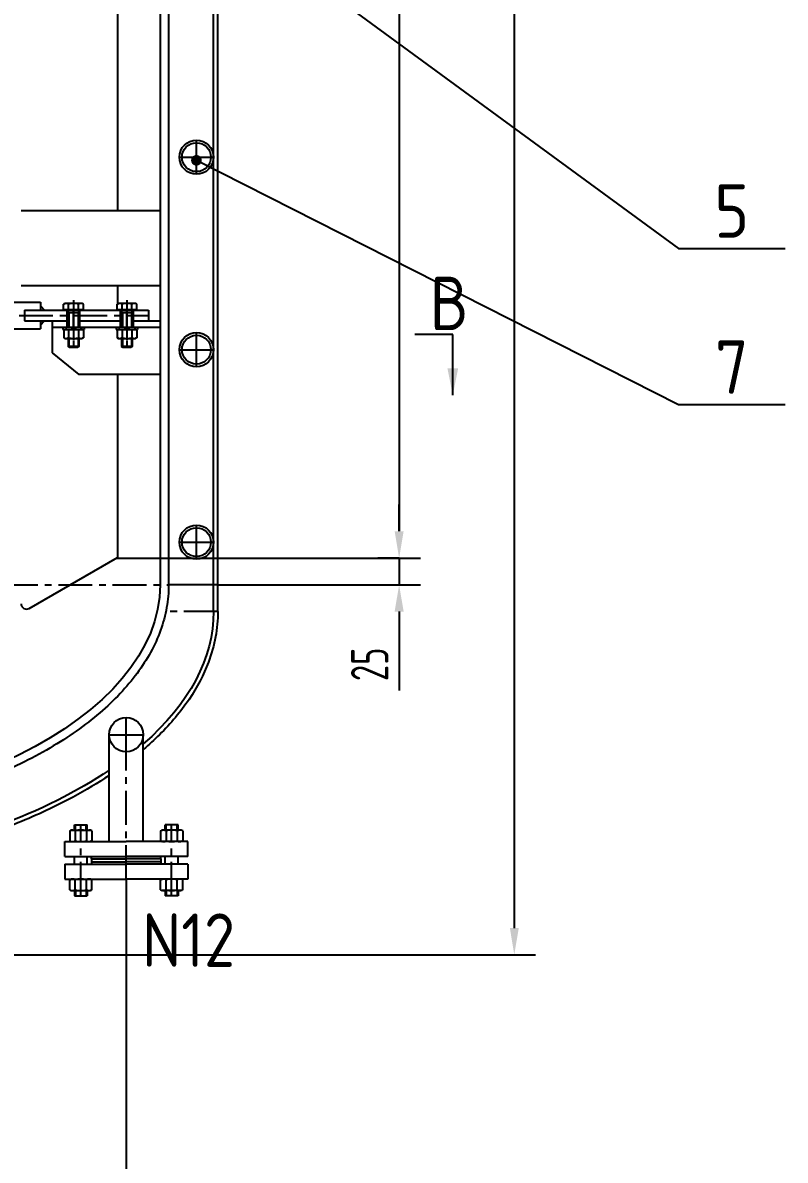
# Model space of a CAD drawing. Header units: millimetres. Extents: x 39049 to 47459, y -4270 to 1670.
# Drawn here: x 40978 to 41691, y -2278 to -1215 of the extents above; entities that cross this region are included whole.
import ezdxf
from ezdxf.enums import TextEntityAlignment as Align

# ---------------------------------------------------------------- set-up
doc = ezdxf.new("R2010")
doc.units = ezdxf.units.MM
doc.linetypes.add('CENTER', pattern=[50.8, 31.75, -6.35, 6.35, -6.35])
for name, color, linetype in [('00', 4, 'Continuous'), ('1', 7, 'Continuous'), ('3', 1, 'CENTER'), ('item', 7, 'Continuous'), ('LAYER2', 1, 'CENTER'), ('LAYER3', 4, 'Continuous')]:
    doc.layers.add(name, color=color, linetype=linetype)
doc.styles.add('hz', font='gbenor.shx', dxfattribs={"bigfont": 'gbcbig.shx'})
doc.styles.get("Standard").update_dxf_attribs({"font": 'isocp.shx', "width": 0.707, "bigfont": 'hztxt.shx'})
doc.dimstyles.new('ISO-25', dxfattribs={"dimtxt": 2.5, "dimasz": 2.5, "dimexe": 1.25, "dimexo": 0.625, "dimtad": 1, "dimdsep": 46, "dimtxsty": 'Standard', "dimcen": 2.5, "dimadec": 0, "dimazin": 0, "dimtfac": 1, "dimtmove": 0, "dimatfit": 3, "dimfxl": 0, "dimarcsym": 0})

# ---------------------------------------------------------------- blocks, each defined once
blk = doc.blocks.new('*D48')
at = {"color": 0, "lineweight": -2, "ltscale": 10, "transparency": 16777216}
for p, q in [((41074.6, -2015.5), (41074.6, -2347.1)), ((40656.3, -2136.3), (40656.3, -2347.1)), ((40681.3, -2327.1), (41049.6, -2327.1))]:
    blk.add_line(p, q, dxfattribs=at)
at = {"color": 0, "ltscale": 10, "transparency": 16777216}
for points in [[(40681.3, -2323), (40681.3, -2331.3), (40656.3, -2327.1)], [(41049.6, -2323), (41049.6, -2331.3), (41074.6, -2327.1)]]:
    blk.add_solid(points, dxfattribs=at)
at = {"layer": 'DEFPOINTS', "color": 0, "ltscale": 10, "transparency": 16777216}
for p in [(41074.6, -2015.5), (40656.3, -2136.3), (41074.6, -2327.1)]:
    blk.add_point(p, dxfattribs=at)
at = {"color": 0, "ltscale": 10, "transparency": 16777216, "insert": (40865.5, -2297.1), "char_height": 40, "attachment_point": 5}
blk.add_mtext('418', dxfattribs=at)
blk = doc.blocks.new('*U42', base_point=(18912.4, 299.3))
at = {"layer": 'item', "color": 1, "const_width": 5}
blk.add_lwpolyline([(18909.9, 299.3, 1), (18914.9, 299.3, 1)], format="xyb", close=True, dxfattribs=at)
blk = doc.blocks.new('*U33', base_point=(-71.3, 721.8))
at = {"layer": '00', "color": 4}
for p, q in [((-70.6, 731), (-71.3, 729.8)), ((-71.3, 729.8), (-71.3, 713.8)), ((-63.6, 731), (-70.6, 731)), ((-63.6, 726.4), (-70.6, 726.4)), ((-63.6, 731), (-62.9, 729.8)), ((-62.9, 729.8), (-62.9, 713.8)), ((-70.6, 712.6), (-71.3, 713.8)), ((-63.6, 717.2), (-70.6, 717.2)), ((-63.6, 712.6), (-62.9, 713.8)), ((-63.6, 712.6), (-70.6, 712.6))]:
    blk.add_line(p, q, dxfattribs=at)
for centre, radius, start, end in [((-67.2, 728.7), 4.09, 154.3841, 214.3842), ((-56, 721.8), 15.3, 162.412, 197.588), ((-67, 728.7), 4.09, 325.6158, 25.6159), ((-78.2, 721.8), 15.3, 342.412, 17.588), ((-67.2, 714.9), 4.09, 145.6158, 205.6159), ((-67, 714.9), 4.09, 334.3841, 34.3842)]:
    blk.add_arc(centre, radius, start, end, dxfattribs=at)
at = {"layer": '3', "color": 1}
for q in [(-73, 721.8), (-61.2, 721.8)]:
    blk.add_line((-61.2, 721.8), q, dxfattribs=at)
blk = doc.blocks.new('*U23', base_point=(91.46, 245.48))
at = {"color": 7, "linetype": 'Continuous'}
blk.add_line((91.46, 245.48), (91.46, 251.14), dxfattribs=at)
blk.add_lwpolyline([(91.46, 245.48), (91.46, 245.48), (91.46, 245.48)], close=True, dxfattribs=at)
blk.add_solid([(91.46, 245.48), (91.96, 247.98), (90.96, 247.98)], dxfattribs=at)
blk = doc.blocks.new('*D64')
at = {"color": 0, "lineweight": -2, "ltscale": 10, "transparency": 16777216}
for p, q in [((41114.3, -15.3), (41349.9, -15.3)), ((41329.9, -40.3), (41329.9, -1690.3)), ((41114.3, -1715.3), (41349.9, -1715.3))]:
    blk.add_line(p, q, dxfattribs=at)
at = {"color": 0, "ltscale": 10, "transparency": 16777216}
for points in [[(41325.7, -40.3), (41334.1, -40.3), (41329.9, -15.3)], [(41325.7, -1690.3), (41334.1, -1690.3), (41329.9, -1715.3)]]:
    blk.add_solid(points, dxfattribs=at)
at = {"layer": 'DEFPOINTS', "color": 0, "ltscale": 10, "transparency": 16777216}
for p in [(41114.3, -15.3), (41114.3, -1715.3), (41329.9, -1715.3)]:
    blk.add_point(p, dxfattribs=at)
at = {"color": 0, "ltscale": 10, "transparency": 16777216, "insert": (41302.4, -865.3), "char_height": 35, "attachment_point": 5, "rotation": 90}
blk.add_mtext('1700', dxfattribs=at)
blk = doc.blocks.new('*D66')
at = {"color": 0, "lineweight": -2, "ltscale": 10, "transparency": 16777216}
for p, q in [((41329.9, -1690.3), (41329.9, -1665.3)), ((41329.9, -1715.3), (41309.9, -1715.3)), ((41329.9, -1715.3), (41329.9, -1740.3)), ((41160.3, -1740.3), (41349.9, -1740.3)), ((41329.9, -1765.3), (41329.9, -1839.2))]:
    blk.add_line(p, q, dxfattribs=at)
at = {"color": 0, "ltscale": 10, "transparency": 16777216}
for points in [[(41325.7, -1690.3), (41334.1, -1690.3), (41329.9, -1715.3)], [(41325.7, -1765.3), (41334.1, -1765.3), (41329.9, -1740.3)]]:
    blk.add_solid(points, dxfattribs=at)
at = {"layer": 'DEFPOINTS', "color": 0, "ltscale": 10, "transparency": 16777216}
for p in [(41329.9, -1715.3), (41160.3, -1740.3), (41329.9, -1740.3)]:
    blk.add_point(p, dxfattribs=at)
at = {"color": 0, "ltscale": 10, "transparency": 16777216, "insert": (41302.4, -1814.7), "char_height": 35, "attachment_point": 5, "rotation": 90}
blk.add_mtext('25', dxfattribs=at)
blk = doc.blocks.new('*D85')
at = {"color": 0, "lineweight": -2, "ltscale": 10, "transparency": 16777216}
for p, q in [((41457.6, -733.7), (41417.6, -733.7)), ((41437.6, -758.7), (41437.6, -2061.3)), ((40656.3, -2086.3), (41457.6, -2086.3))]:
    blk.add_line(p, q, dxfattribs=at)
at = {"color": 0, "ltscale": 10, "transparency": 16777216}
for points in [[(41433.5, -758.7), (41441.8, -758.7), (41437.6, -733.7)], [(41433.5, -2061.3), (41441.8, -2061.3), (41437.6, -2086.3)]]:
    blk.add_solid(points, dxfattribs=at)
at = {"layer": 'DEFPOINTS', "color": 0, "ltscale": 10, "transparency": 16777216}
for p in [(41457.6, -733.7), (40656.3, -2086.3), (41437.6, -2086.3)]:
    blk.add_point(p, dxfattribs=at)
at = {"color": 0, "ltscale": 10, "transparency": 16777216, "insert": (41408.4, -962.2), "char_height": 35, "attachment_point": 5, "rotation": 90}
blk.add_mtext('(1350)', dxfattribs=at)

msp = doc.modelspace()

# ---------------------------------------------------------------- linework, layer by layer
for p, q in [((40994.2984, -1479.5485), (40998.2984, -1483.5485)), ((40994.2984, -1497.5485), (40998.2984, -1493.5485)), ((41380.1116, -1506.3715), (41344.6459, -1506.3715))]:
    msp.add_line(p, q)
at = {"layer": '00', "color": 4}
for p, q in [((41016.0608, -1477.863), (41017.2984, -1477.1485)), ((41016.0608, -1483.0485), (41016.0608, -1477.863)), ((41033.2984, -1477.1485), (41017.2984, -1477.1485)), ((41020.6796, -1483.0485), (41020.6796, -1477.863)), ((41029.9172, -1483.0485), (41029.9172, -1477.863)), ((41034.536, -1477.863), (41033.2984, -1477.1485)), ((41034.536, -1483.0485), (41034.536, -1477.863)), ((41066.0608, -1477.863), (41067.2984, -1477.1485)), ((41066.0608, -1483.0485), (41066.0608, -1477.863)), ((41083.2984, -1477.1485), (41067.2984, -1477.1485)), ((41070.6796, -1483.0485), (41070.6796, -1477.863)), ((41079.9172, -1483.0485), (41079.9172, -1477.863)), ((41084.536, -1477.863), (41083.2984, -1477.1485)), ((41084.536, -1483.0485), (41084.536, -1477.863)), ((41034.536, -1483.0485), (41016.0608, -1483.0485)), ((41018.0984, -1483.5485), (41018.0984, -1483.0485)), ((41032.4984, -1483.5485), (41018.0984, -1483.5485)), ((41020.2984, -1483.5485), (41020.2984, -1499.5485)), ((41030.2984, -1486.0485), (41020.2984, -1486.0485)), ((41030.2984, -1483.5485), (41030.2984, -1499.5485)), ((41032.4984, -1483.5485), (41032.4984, -1483.0485)), ((41084.536, -1483.0485), (41066.0608, -1483.0485)), ((41068.0984, -1483.5485), (41068.0984, -1483.0485)), ((41082.4984, -1483.5485), (41068.0984, -1483.5485)), ((41070.2984, -1483.5485), (41070.2984, -1499.5485)), ((41080.2984, -1486.0485), (41070.2984, -1486.0485)), ((41080.2984, -1483.5485), (41080.2984, -1499.5485)), ((41082.4984, -1483.5485), (41082.4984, -1483.0485)), ((41015.2984, -1499.5485), (41015.2984, -1501.5485)), ((41035.2984, -1499.5485), (41035.2984, -1501.5485)), ((41065.2984, -1499.5485), (41065.2984, -1501.5485)), ((41085.2984, -1499.5485), (41085.2984, -1501.5485)), ((41015.2984, -1501.5485), (41035.2984, -1501.5485)), ((41020.2984, -1509.9485), (41020.2984, -1517.5485)), ((41030.2984, -1509.9485), (41030.2984, -1517.5485)), ((41065.2984, -1501.5485), (41085.2984, -1501.5485)), ((41070.2984, -1509.9485), (41070.2984, -1517.5485)), ((41080.2984, -1509.9485), (41080.2984, -1517.5485)), ((41030.2984, -1517.5485), (41020.2984, -1517.5485)), ((41021.2984, -1518.5485), (41020.2984, -1517.5485)), ((41029.2984, -1518.5485), (41021.2984, -1518.5485)), ((41030.2984, -1517.5485), (41029.2984, -1518.5485)), ((41080.2984, -1517.5485), (41070.2984, -1517.5485)), ((41071.2984, -1518.5485), (41070.2984, -1517.5485)), ((41079.2984, -1518.5485), (41071.2984, -1518.5485)), ((41080.2984, -1517.5485), (41079.2984, -1518.5485))]:
    msp.add_line(p, q, dxfattribs=at)
at = {"layer": '00', "color": 7}
for p, q in [((41026.9997, -1969.6782), (41026.9997, -1964.6782)), ((41037.1997, -1969.6782), (41037.1997, -1964.6782)), ((41112.012, -1969.6782), (41112.012, -1964.6782)), ((41122.212, -1969.6782), (41122.212, -1964.6782)), ((41026.9997, -2026.2782), (41026.9997, -2031.2782)), ((41037.1997, -2026.2782), (41037.1997, -2031.2782)), ((41112.012, -2026.2782), (41112.012, -2031.2782)), ((41122.212, -2026.2782), (41122.212, -2031.2782))]:
    msp.add_line(p, q, dxfattribs=at)
at = {"layer": '00', "color": 4}
for centre, radius, start, end in [((41018.3702, -1481.2378), 4.0893, 55.6157553, 115.6158633), ((41025.2984, -1492.434), 15.2855, 72.412047, 107.587953), ((41032.2266, -1481.2378), 4.0893, 64.3841367, 124.3842447), ((41068.3702, -1481.2378), 4.0893, 55.6157553, 115.6158633), ((41075.2984, -1492.434), 15.2855, 72.412047, 107.587953), ((41082.2266, -1481.2378), 4.0893, 64.3841367, 124.3842447)]:
    msp.add_arc(centre, radius, start, end, dxfattribs=at)
at = {"layer": '1', "color": 7}
for p, q in [((41021.0484, -1486.0485), (41020.2984, -1484.7495)), ((41021.0484, -1486.0485), (41021.0484, -1499.5485)), ((41029.5484, -1486.0485), (41030.2984, -1484.7495)), ((41029.5484, -1486.0485), (41029.5484, -1499.5485)), ((41071.0484, -1486.0485), (41070.2984, -1484.7495)), ((41071.0484, -1486.0485), (41071.0484, -1499.5485)), ((41079.5484, -1486.0485), (41080.2984, -1484.7495)), ((41079.5484, -1486.0485), (41079.5484, -1499.5485)), ((41021.0484, -1509.9485), (41021.0484, -1518.2985)), ((41029.5484, -1509.9485), (41029.5484, -1518.2985)), ((41071.0484, -1509.9485), (41071.0484, -1518.2985)), ((41079.5484, -1509.9485), (41079.5484, -1518.2985))]:
    msp.add_line(p, q, dxfattribs=at)
at = {"layer": '3', "color": 1}
for p, q in [((41025.2984, -1474.1485), (41025.2984, -1521.5485)), ((41025.2984, -1474.1485), (41025.2984, -1474.1486)), ((41075.2984, -1474.1485), (41075.2984, -1521.5485)), ((41075.2984, -1474.1485), (41075.2984, -1474.1486))]:
    msp.add_line(p, q, dxfattribs=at)
at = {"layer": 'item', "color": 1, "linetype": 'Continuous', "ltscale": 10}
for p, q in [((41024.9473, -1011.0003), (41591.0988, -1425.7654)), ((41140.2984, -1343.3985), (41591.0988, -1571.6869)), ((41591.0988, -1425.7654), (41691.0988, -1425.7654)), ((41591.0988, -1571.6869), (41691.0988, -1571.6869))]:
    msp.add_line(p, q, dxfattribs=at)
at = {"layer": 'LAYER2'}
for p, q in [((41140.2984, -1356.4782), (41140.2984, -1324.4782)), ((41124.2984, -1340.4782), (41156.2984, -1340.4782)), ((40720.2984, -1488.5485), (41095.2984, -1488.5485)), ((41025.2984, -1493.5485), (41025.2984, -1483.5485)), ((41075.2984, -1493.5485), (41075.2984, -1483.5485)), ((41025.2984, -1499.5485), (41025.2984, -1493.5485)), ((41075.2984, -1499.5485), (41075.2984, -1493.5485)), ((41140.2984, -1536.4782), (41140.2984, -1504.4782)), ((41124.2984, -1520.4782), (41156.2984, -1520.4782)), ((41140.2984, -1716.4782), (41140.2984, -1684.4782)), ((41124.2984, -1700.4782), (41156.2984, -1700.4782)), ((40198.2984, -1740.3061), (41114.2984, -1740.3061)), ((41160.2984, -1765.3061), (41111.6966, -1765.3061)), ((41074.6059, -1896.4782), (41074.6059, -1864.4782)), ((41058.6059, -1880.4782), (41090.6059, -1880.4782)), ((41074.6059, -2015.4782), (41074.6059, -1889.7087)), ((41032.1059, -2031.2782), (41032.1059, -1964.6782)), ((41117.1059, -2031.2782), (41117.1059, -1964.6782))]:
    msp.add_line(p, q, dxfattribs=at)
at = {"layer": 'LAYER3'}
for p, q in [((41106.2984, 9.6939), (41106.2984, -1740.3061)), ((41114.2984, 9.6939), (41114.2984, -1740.3061)), ((41156.2984, -1740.3061), (41156.2984, -417.2772)), ((41160.2984, -1740.3061), (41160.2984, -415.6204)), ((41066.2984, -610.3061), (41066.2984, -1390.3061)), ((40976.2984, -1390.3061), (41106.2984, -1390.3061)), ((40976.2984, -1460.3061), (41106.2984, -1460.3061)), ((41066.2984, -1460.3061), (41066.2984, -1477.7259)), ((40768.2984, -1476.0485), (40994.2984, -1476.0485)), ((40994.2984, -1476.0485), (40994.2984, -1483.5485)), ((40979.2984, -1483.5485), (41095.2984, -1483.5485)), ((40979.2984, -1483.5485), (40979.2984, -1493.5485)), ((41019.2984, -1499.5485), (41019.2984, -1483.5485)), ((41031.2984, -1499.5485), (41031.2984, -1483.5485)), ((41069.2984, -1499.5485), (41069.2984, -1483.5485)), ((41081.2984, -1499.5485), (41081.2984, -1483.5485)), ((41095.2984, -1483.5485), (41095.2984, -1493.5485)), ((40979.2984, -1493.5485), (41020.2984, -1493.5485)), ((40994.2984, -1493.5485), (40994.2984, -1501.0485)), ((41005.2984, -1493.5485), (41020.2984, -1493.5485)), ((41005.2984, -1493.5485), (41005.2984, -1523.5485)), ((41005.2984, -1499.5485), (41106.2984, -1499.5485)), ((41030.2984, -1493.5485), (41069.2984, -1493.5485)), ((41030.2984, -1493.5485), (41069.2984, -1493.5485)), ((41081.2984, -1493.5485), (41095.2984, -1493.5485)), ((41081.2984, -1493.5485), (41106.2984, -1493.5485)), ((40768.2984, -1501.0485), (40994.2984, -1501.0485)), ((41005.2984, -1511.2014), (41005.2984, -1523.5485)), ((41005.2984, -1523.5485), (41030.2984, -1543.5485)), ((41106.2984, -1543.5485), (41030.2984, -1543.5485)), ((41066.2984, -1543.5485), (41066.2984, -1714.7871)), ((40983.7984, -1762.4185), (41066.2984, -1714.7871)), ((41065.3994, -1715.3061), (41114.2984, -1715.3061)), ((41160.2984, -1740.3061), (41114.2984, -1740.3061)), ((41156.2984, -1765.3061), (41156.2984, -1740.3061)), ((41160.2984, -1765.3061), (41160.2984, -1740.3061)), ((41058.6059, -1980.4782), (41058.6059, -1880.4782)), ((41090.6059, -1980.4782), (41090.6059, -1880.4782)), ((41026.0997, -1969.6782), (41026.0997, -1964.6782)), ((41026.0997, -1964.6782), (41038.0997, -1964.6782)), ((41038.0997, -1969.6782), (41038.0997, -1964.6782)), ((41111.112, -1969.6782), (41111.112, -1964.6782)), ((41123.112, -1964.6782), (41111.112, -1964.6782)), ((41123.112, -1969.6782), (41123.112, -1964.6782)), ((41021.7128, -1970.4819), (41023.1048, -1969.6782)), ((41021.7128, -1970.4819), (41021.7128, -1979.6746)), ((41023.1048, -1969.6782), (41041.1008, -1969.6782)), ((41026.9078, -1970.4819), (41026.9078, -1979.6746)), ((41037.2978, -1970.4819), (41037.2978, -1979.6746)), ((41042.4928, -1970.4819), (41041.1008, -1969.6782)), ((41042.4928, -1970.4819), (41042.4928, -1979.6746)), ((41106.719, -1970.4819), (41108.111, -1969.6782)), ((41106.719, -1970.4819), (41106.719, -1979.6746)), ((41126.107, -1969.6782), (41108.111, -1969.6782)), ((41111.914, -1970.4819), (41111.914, -1979.6746)), ((41122.304, -1970.4819), (41122.304, -1979.6746)), ((41127.499, -1970.4819), (41126.107, -1969.6782)), ((41127.499, -1970.4819), (41127.499, -1979.6746)), ((41017.1059, -1994.4782), (41017.1059, -1980.4782)), ((41017.1059, -1980.4782), (41074.6059, -1980.4782)), ((41021.7128, -1979.6746), (41023.1048, -1980.4782)), ((41023.1048, -1980.4782), (41041.1008, -1980.4782)), ((41042.4928, -1979.6746), (41041.1008, -1980.4782)), ((41132.1059, -1980.4782), (41074.6059, -1980.4782)), ((41106.719, -1979.6746), (41108.111, -1980.4782)), ((41126.107, -1980.4782), (41108.111, -1980.4782)), ((41127.499, -1979.6746), (41126.107, -1980.4782)), ((41132.1059, -1994.4782), (41132.1059, -1980.4782)), ((41017.1059, -1994.4782), (41074.6059, -1994.4782)), ((41026.1059, -2001.4782), (41026.1059, -1994.4782)), ((41038.1059, -2001.4782), (41038.1059, -1994.4782)), ((41042.1059, -1996.4782), (41042.1059, -1994.4782)), ((41042.1059, -1996.4782), (41074.6059, -1996.4782)), ((41042.1059, -1996.4782), (41042.1059, -1999.4782)), ((41042.1059, -1999.4782), (41074.6059, -1999.4782)), ((41042.1059, -1999.4782), (41042.1059, -2001.4782)), ((41132.1059, -1994.4782), (41074.6059, -1994.4782)), ((41107.1059, -1996.4782), (41074.6059, -1996.4782)), ((41107.1059, -1999.4782), (41074.6059, -1999.4782)), ((41107.1059, -1996.4782), (41107.1059, -1994.4782)), ((41107.1059, -1996.4782), (41107.1059, -1999.4782)), ((41107.1059, -1999.4782), (41107.1059, -2001.4782)), ((41111.1059, -2001.4782), (41111.1059, -1994.4782)), ((41123.1059, -2001.4782), (41123.1059, -1994.4782)), ((41017.1059, -2001.4782), (41017.1059, -2015.4782)), ((41017.1059, -2001.4782), (41074.6059, -2001.4782)), ((41132.1059, -2001.4782), (41074.6059, -2001.4782)), ((41132.1059, -2001.4782), (41132.1059, -2015.4782)), ((41017.1059, -2015.4782), (41074.6059, -2015.4782)), ((41021.7128, -2016.2819), (41023.1048, -2015.4782)), ((41021.7128, -2025.4746), (41021.7128, -2016.2819)), ((41023.1048, -2015.4782), (41041.1008, -2015.4782)), ((41026.9078, -2025.4746), (41026.9078, -2016.2819)), ((41037.2978, -2025.4746), (41037.2978, -2016.2819)), ((41042.4928, -2016.2819), (41041.1008, -2015.4782)), ((41042.4928, -2025.4746), (41042.4928, -2016.2819)), ((41132.1059, -2015.4782), (41074.6059, -2015.4782)), ((41106.719, -2016.2819), (41108.111, -2015.4782)), ((41106.719, -2025.4746), (41106.719, -2016.2819)), ((41126.107, -2015.4782), (41108.111, -2015.4782)), ((41111.914, -2025.4746), (41111.914, -2016.2819)), ((41122.304, -2025.4746), (41122.304, -2016.2819)), ((41127.499, -2016.2819), (41126.107, -2015.4782)), ((41127.499, -2025.4746), (41127.499, -2016.2819)), ((41021.7128, -2025.4746), (41023.1048, -2026.2782)), ((41023.1048, -2026.2782), (41041.1008, -2026.2782)), ((41026.0997, -2026.2782), (41026.0997, -2031.2782)), ((41026.0997, -2031.2782), (41038.0997, -2031.2782)), ((41038.0997, -2026.2782), (41038.0997, -2031.2782)), ((41042.4928, -2025.4746), (41041.1008, -2026.2782)), ((41106.719, -2025.4746), (41108.111, -2026.2782)), ((41126.107, -2026.2782), (41108.111, -2026.2782)), ((41111.112, -2026.2782), (41111.112, -2031.2782)), ((41123.112, -2031.2782), (41111.112, -2031.2782)), ((41123.112, -2026.2782), (41123.112, -2031.2782)), ((41127.499, -2025.4746), (41126.107, -2026.2782))]:
    msp.add_line(p, q, dxfattribs=at)
for centre, radius in [((41140.2984, -1340.4782), 16), ((41140.2984, -1340.4782), 13.5), ((41140.2984, -1520.4782), 16), ((41140.2984, -1520.4782), 13.5), ((41140.2984, -1700.4782), 16), ((41140.2984, -1700.4782), 13.5), ((41074.6059, -1880.4782), 16)]:
    msp.add_circle(centre, radius, dxfattribs=at)
for centre, radius, start, end in [((40981.2984, -1758.0884), 5, 180, 300), ((41024.3103, -1974.2777), 4.5995, 55.6157605, 115.6157964), ((41032.1028, -1986.8706), 17.1923, 72.4120467, 107.5879533), ((41039.8953, -1974.2777), 4.5995, 64.3842036, 124.3842395), ((41109.3165, -1974.2777), 4.5995, 55.6157605, 115.6157964), ((41117.109, -1986.8706), 17.1923, 72.4120467, 107.5879533), ((41124.9015, -1974.2777), 4.5995, 64.3842036, 124.3842395), ((41024.3103, -1975.8788), 4.5995, 244.3842036, 304.3842395), ((41032.1028, -1963.2859), 17.1923, 252.4120467, 287.5879533), ((41039.8953, -1975.8788), 4.5995, 235.6157605, 295.6157964), ((41109.3165, -1975.8788), 4.5995, 244.3842036, 304.3842395), ((41117.109, -1963.2859), 17.1923, 252.4120467, 287.5879533), ((41124.9015, -1975.8788), 4.5995, 235.6157605, 295.6157964), ((41024.3103, -2020.0777), 4.5995, 55.6157605, 115.6157964), ((41032.1028, -2032.6706), 17.1923, 72.4120467, 107.5879533), ((41039.8953, -2020.0777), 4.5995, 64.3842036, 124.3842395), ((41109.3165, -2020.0777), 4.5995, 55.6157605, 115.6157964), ((41117.109, -2032.6706), 17.1923, 72.4120467, 107.5879533), ((41124.9015, -2020.0777), 4.5995, 64.3842036, 124.3842395), ((41024.3103, -2021.6788), 4.5995, 244.3842036, 304.3842395), ((41032.1028, -2009.0859), 17.1923, 252.4120467, 287.5879533), ((41039.8953, -2021.6788), 4.5995, 235.6157605, 295.6157964), ((41109.3165, -2021.6788), 4.5995, 244.3842036, 304.3842395), ((41117.109, -2009.0859), 17.1923, 252.4120467, 287.5879533), ((41124.9015, -2021.6788), 4.5995, 235.6157605, 295.6157964)]:
    msp.add_arc(centre, radius, start, end, dxfattribs=at)
at = {"layer": 'LAYER3', "extrusion": (0, 0, -1)}
for centre, major_axis, ratio, start_param, end_param in [((40656.2984, -1740.3061), (-450, 0), 0.5, 3.141592654, 6.283185307), ((40656.2984, -1765.3061), (-500, 0.0004), 0.499999265, 3.141591149, 3.659988457), ((40656.2984, -1765.3061), (-500, 0.0004), 0.499999265, 3.777361842, 4.372602587)]:
    msp.add_ellipse(centre, major_axis=major_axis, ratio=ratio, start_param=start_param, end_param=end_param, dxfattribs=at)
at = {"layer": 'LAYER3'}
for points, knots in [([(41114.2984, -1740.3061), (41114.2984, -1747.4551), (41113.6611, -1754.6039), (41111.1254, -1768.8127), (41109.2274, -1775.8724), (41104.207, -1789.8267), (41101.085, -1796.7213), (41090.0756, -1816.8477), (41080.5002, -1829.7546), (41057.2006, -1854.3686), (41043.4752, -1866.0785), (41012.3162, -1888.0334), (40994.8818, -1898.2784), (40956.8227, -1917.0495), (40936.1982, -1925.575), (40892.3679, -1940.68), (40869.1628, -1947.259), (40820.8604, -1958.2881), (40795.7639, -1962.738), (40744.4281, -1969.3824), (40718.1896, -1971.5769), (40686.2877, -1972.827), (40680.7951, -1972.992), (40675.2984, -1973.107), (40668.9705, -1973.2394), (40662.6372, -1973.3056), (40656.2984, -1973.3056)], [3.141592654, 3.141592654, 3.141592654, 3.141592654, 3.230584429, 3.230584429, 3.319576204, 3.319576204, 3.408567979, 3.408567979, 3.583654532, 3.583654532, 3.758741086, 3.758741086, 3.933827639, 3.933827639, 4.108914193, 4.108914193, 4.284000746, 4.284000746, 4.459087299, 4.459087299, 4.634173853, 4.634173853, 4.670526776, 4.670526776, 4.670526776, 4.712377037, 4.712377037, 4.712377037, 4.712377037]), ([(41160.2984, -1765.3061), (41160.2984, -1773.2544), (41159.5629, -1781.2025), (41156.632, -1797.013), (41154.4369, -1804.8752), (41147.0983, -1824.4995), (41141.0129, -1836.1526), (41125.6923, -1858.8464), (41116.4576, -1869.8878), (41100.9899, -1885.2559), (41095.938, -1889.9063), (41090.6059, -1894.469)], [3.1415926536, 3.1415926536, 3.1415926536, 3.1415926536, 3.2340146406, 3.2340146406, 3.3264366276, 3.3264366276, 3.4671333754, 3.4671333754, 3.6078301232, 3.6078301232, 3.6703902699, 3.6703902699, 3.6703902699, 3.6703902699]), ([(41058.6059, -1918.5749), (41048.056, -1925.6123), (41036.7834, -1932.3661), (41008.7661, -1947.475), (40991.4807, -1955.5711), (40954.8386, -1970.4616), (40935.4821, -1977.2558), (40907.6858, -1985.6203), (40899.9736, -1987.8041), (40892.1527, -1989.8843)], [3.7848005183, 3.7848005183, 3.7848005183, 3.7848005183, 3.8892236189, 3.8892236189, 4.0299203667, 4.0299203667, 4.1706171146, 4.1706171146, 4.2234917668, 4.2234917668, 4.2234917668, 4.2234917668])]:
    msp.add_open_spline(points, degree=3, knots=knots, dxfattribs=at)

# ---------------------------------------------------------------- block references
at = {"xscale": -10, "yscale": 10, "zscale": 10}
msp.add_blockref('*U23', (41380.1116, -1562.9407), dxfattribs=at)
at = {"layer": 'item', "ltscale": 10}
msp.add_blockref('*U42', (41140.2984, -1343.3985), dxfattribs=at)
at = {"layer": 'LAYER2', "rotation": 90}
for p in [(41025.2974, -1509.9485), (41075.2974, -1509.9485)]:
    msp.add_blockref('*U33', p, dxfattribs=at)

# ---------------------------------------------------------------- texts
at = {"linetype": 'Continuous', "style": 'hz'}
for s, p in [('B', (41376.8694, -1477.1601)), ('N12', (41132.9118, -2072.5768))]:
    msp.add_text(s, height=50, dxfattribs=at).set_placement(p, align=Align.MIDDLE)
at = {"layer": 'item', "color": 7, "ltscale": 10}
for s, p in [('5', (41641.0988, -1390.7654)), ('7', (41641.0988, -1536.6869))]:
    msp.add_text(s, height=50, dxfattribs=at).set_placement(p, align=Align.MIDDLE)

# ---------------------------------------------------------------- dimensions: what is measured, and where the dimension line sits
at = {"ltscale": 10}
for base, p1, p2, picture, middle in [((41329.9033, -1715.3061), (41114.2984, -15.3061), (41114.2984, -1715.3061), '*D64', (41302.4033, -865.3061)), ((41329.9033, -1740.3061), (41329.9033, -1715.3061), (41160.2984, -1740.3061), '*D66', (41302.3998, -1814.7425))]:
    dim = msp.add_linear_dim(base=base, p1=p1, p2=p2, angle=90, dimstyle='ISO-25', override={"dimscale": 10, "dimtxt": 3.5, "dimexe": 2, "dimexo": 0, "dimgap": 1, "dimdec": 3, "dimadec": 4, "dimtdec": 3, "dimatfit": 0, "dimtvp": 0.699235}, dxfattribs=at)
    dim.commit()
    dim.dimension.update_dxf_attribs({"geometry": picture, "text_midpoint": middle})
dim = msp.add_linear_dim(base=(41437.6394, -2086.3061), p1=(41457.6394, -733.687), p2=(40656.2984, -2086.3061), angle=90, text='(1350)', dimstyle='ISO-25', override={"dimscale": 10, "dimtxt": 3.5, "dimexe": 2, "dimexo": 0, "dimgap": 1, "dimdec": 3, "dimadec": 4, "dimtdec": 3, "dimatfit": 0, "dimtvp": 0.699235}, dxfattribs=at)
dim.commit()
dim.dimension.update_dxf_attribs({"geometry": '*D85', "text_midpoint": (41437.6394, -962.1621), "dimtype": 160})
dim = msp.add_linear_dim(base=(41074.6059, -2327.129), p1=(40656.2984, -2136.3061), p2=(41074.6059, -2015.4782), text='418', dimstyle='ISO-25', override={"dimscale": 10, "dimtxt": 4, "dimexe": 2, "dimexo": 0, "dimgap": 1, "dimdec": 3, "dimadec": 4, "dimtdec": 3, "dimtvp": 0.667184}, dxfattribs=at)
dim.commit()
dim.dimension.update_dxf_attribs({"geometry": '*D48', "text_midpoint": (40865.4521, -2327.129), "dimtype": 160})

doc.saveas('drawing.dxf')
